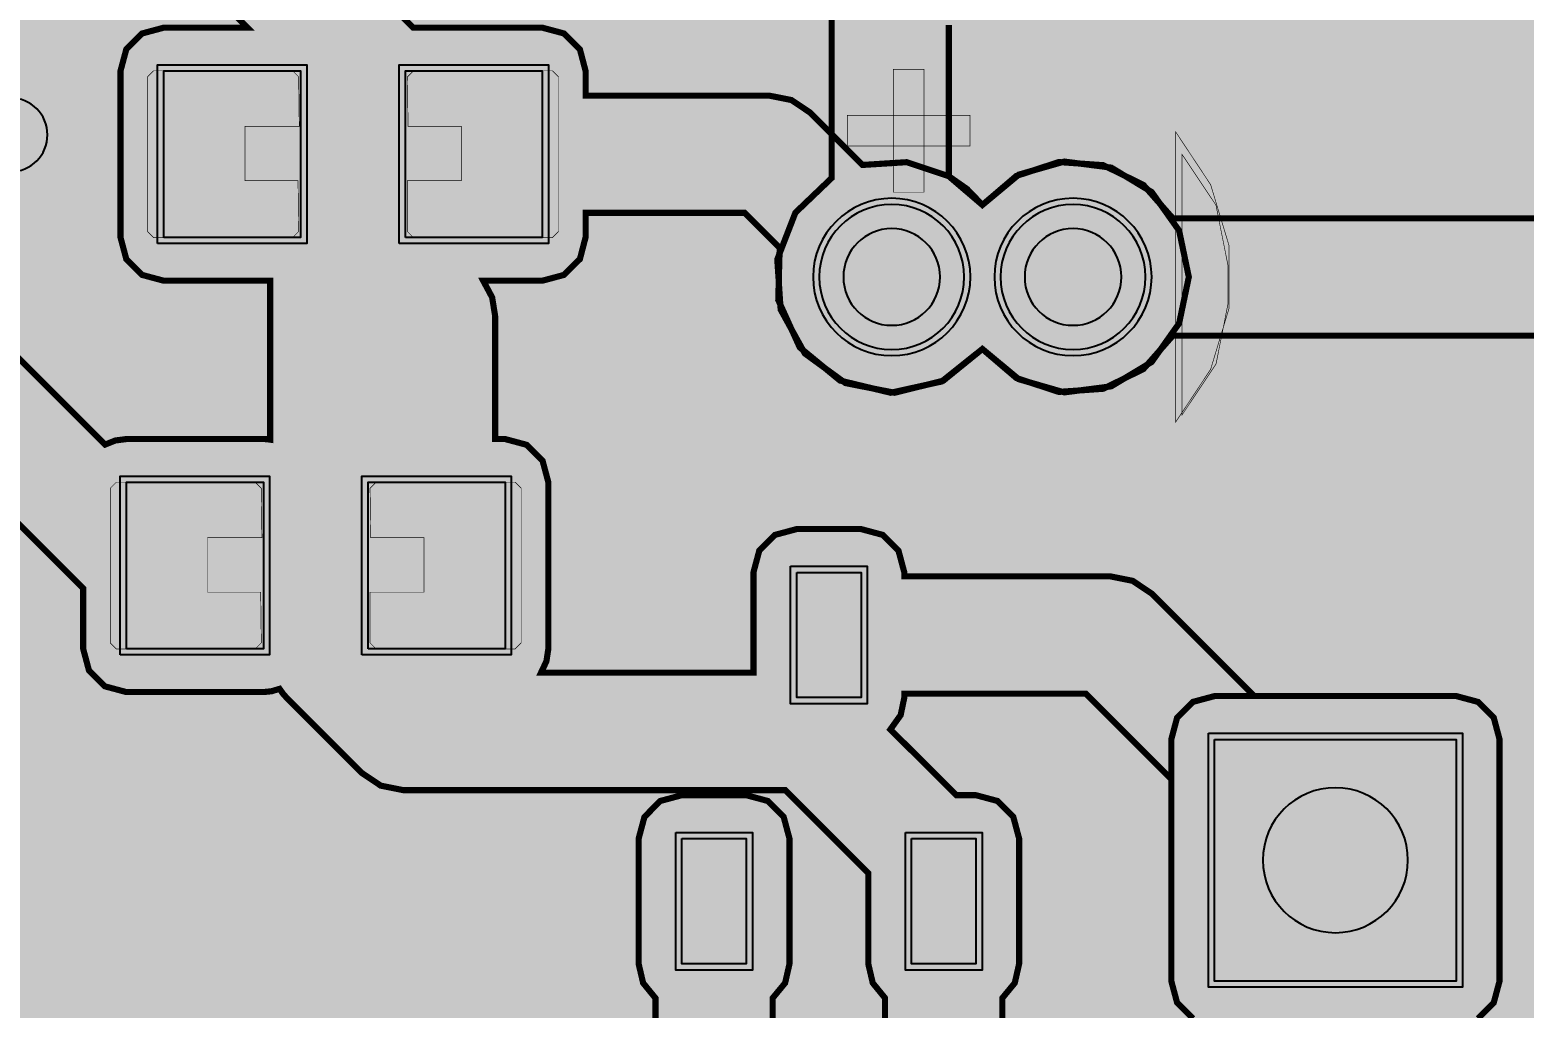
# Model space of a CAD drawing. Header units: millimetres. Extents: x 0 to 55.4, y 1.7 to 35.6.
# Drawn here: x 34.16 to 46.52, y 7.16 to 15.25 of the extents above; entities that cross this region are included whole.
import ezdxf

# ---------------------------------------------------------------- set-up
doc = ezdxf.new("R2010")
doc.units = ezdxf.units.MM
doc.header["$MEASUREMENT"] = 0
for name, color, linetype, true_color in [('Bottom-Layer', 7, 'Continuous', 0x0000ff), ('Bottom-Paste-Mask-Layer', 7, 'Continuous', 0x800000), ('Bottom-Solder-Mask-Layer', 7, 'Continuous', 0xaa00ff), ('Document-Layer', 7, 'Continuous', 0xffffff), ('Hole-Layer', 7, 'Continuous', 0x222222), ('Multi-Layer', 7, 'Continuous', 0xc0c0c0), ('Top-Layer', 7, 'Continuous', 0xff0000), ('Top-Paste-Mask-Layer', 7, 'Continuous', 0x808080), ('Top-Silkscreen-Layer', 7, 'Continuous', 0xffcc00), ('Top-Solder-Mask-Layer', 7, 'Continuous', 0x800080)]:
    doc.layers.add(name, color=color, linetype=linetype, true_color=true_color)

msp = doc.modelspace()

# ---------------------------------------------------------------- hatches: boundary and pattern name
at = {"layer": 'Bottom-Layer'}
for points in [[(54.887, 35.075), (54.887, 2.136), (0.485, 2.136), (0.485, 35.075)], [(40.932, 15.837), (40.827, 15.68), (40.79, 15.494), (40.79, 14.027), (40.49, 13.74), (40.34, 13.353), (40.368, 12.938), (40.568, 12.575), (40.904, 12.33), (41.311, 12.25), (41.714, 12.35), (42.037, 12.612), (42.318, 12.372), (42.669, 12.257), (43.037, 12.283), (43.369, 12.446), (43.613, 12.723), (47.83, 12.723), (49.951, 10.602), (49.857, 10.171), (49.919, 9.733), (50.128, 9.344), (50.458, 9.051), (50.87, 8.891), (51.311, 8.882), (51.729, 9.027), (52.07, 9.306), (52.294, 9.687), (52.373, 10.122), (52.296, 10.557), (52.074, 10.938), (51.734, 11.22), (51.317, 11.366), (52.015, 11.366), (52.194, 11.414), (52.325, 11.545), (52.373, 11.725), (52.373, 13.525), (52.325, 13.704), (52.194, 13.835), (52.015, 13.883), (50.215, 13.883), (50.036, 13.835), (49.904, 13.704), (49.856, 13.525), (49.856, 12.069), (48.374, 13.551), (48.217, 13.656), (48.031, 13.693), (43.613, 13.693), (43.369, 13.97), (43.037, 14.133), (42.669, 14.159), (42.318, 14.044), (42.037, 13.804), (41.91, 13.936), (41.76, 14.041), (41.76, 15.293), (43.6, 17.133), (43.6, 15.637), (43.648, 15.458), (43.779, 15.327), (43.958, 15.279), (45.958, 15.279), (46.137, 15.327), (46.268, 15.458), (46.316, 15.637), (46.316, 17.637), (46.268, 17.816), (46.137, 17.947), (45.958, 17.995), (45.627, 17.995), (45.993, 18.297), (46.232, 18.706), (46.316, 19.173), (46.235, 19.64), (45.998, 20.05), (45.635, 20.354), (45.189, 20.515), (45.189, 24.694), (45.34, 24.959), (45.357, 25.264), (45.235, 25.543), (45.001, 25.739), (44.704, 25.809), (44.407, 25.739), (44.173, 25.543), (44.051, 25.264), (44.068, 24.959), (44.219, 24.694), (44.219, 20.316), (43.87, 19.99), (43.656, 19.562), (43.603, 19.087), (43.718, 18.623)], [(40.687, 13.208, 1), (41.887, 13.208, 1)], [(42.187, 13.208, 1), (43.387, 13.208, 1)], [(45.958, 7.024), (46.137, 7.072), (46.268, 7.203), (46.316, 7.382), (46.316, 9.382), (46.268, 9.561), (46.137, 9.692), (45.958, 9.74), (43.958, 9.74), (43.779, 9.692), (43.648, 9.561), (43.6, 9.382), (43.6, 7.382), (43.648, 7.203), (43.779, 7.072), (43.958, 7.024), (44.289, 7.024), (43.902, 6.696), (43.663, 6.25), (43.603, 5.747), (43.732, 5.257), (44.032, 4.849), (44.46, 4.578), (44.958, 4.484), (45.456, 4.578), (45.884, 4.849), (46.184, 5.257), (46.313, 5.747), (46.253, 6.25), (46.014, 6.696), (45.627, 7.024)], [(43.958, 9.382), (45.958, 9.382), (45.958, 7.382), (43.958, 7.382)]]:
    msp.add_hatch(color=256, dxfattribs=at).paths.add_polyline_path(points)
at = {"layer": 'Bottom-Paste-Mask-Layer'}
for points in [[(40.687, 13.208, 1), (41.887, 13.208, 1)], [(42.187, 13.208, 1), (43.387, 13.208, 1)], [(43.958, 9.382), (45.958, 9.382), (45.958, 7.382), (43.958, 7.382)]]:
    msp.add_hatch(color=256, dxfattribs=at).paths.add_polyline_path(points)
at = {"layer": 'Bottom-Solder-Mask-Layer'}
for points in [[(40.636, 13.208, 1), (41.938, 13.208, 1)], [(42.136, 13.208, 1), (43.438, 13.208, 1)], [(43.907, 9.433), (46.009, 9.433), (46.009, 7.331), (43.907, 7.331)]]:
    msp.add_hatch(color=256, dxfattribs=at).paths.add_polyline_path(points)
at = {"layer": 'Document-Layer'}
for points in [[(41.3, 13.91), (41.3, 14.291), (41.3, 14.926), (41.554, 14.926), (41.554, 13.91)], [(41.3, 13.91), (41.3, 14.291), (41.3, 14.926), (41.554, 14.926), (41.554, 13.91)], [(40.919, 14.545), (41.3, 14.545), (41.935, 14.545), (41.935, 14.291), (40.919, 14.291)], [(40.919, 14.545), (41.3, 14.545), (41.935, 14.545), (41.935, 14.291), (40.919, 14.291)], [(43.688, 14.224), (43.97, 13.802), (44.069, 13.304), (44.069, 13.081), (44.069, 12.985), (43.97, 12.487), (43.688, 12.065)], [(43.688, 14.224), (43.97, 13.802), (44.069, 13.304), (44.069, 13.081), (44.069, 12.985), (43.97, 12.487), (43.688, 12.065)]]:
    msp.add_hatch(color=256, dxfattribs=at).paths.add_polyline_path(points)
at = {"layer": 'Hole-Layer'}
for points in [[(40.887, 13.208, 1), (41.687, 13.208, 1)], [(42.387, 13.208, 1), (43.187, 13.208, 1)], [(44.358, 8.382, 1), (45.558, 8.382, 1)]]:
    msp.add_hatch(color=256, dxfattribs=at).paths.add_polyline_path(points)
at = {"layer": 'Multi-Layer'}
for points in [[(40.687, 13.208, 1), (41.887, 13.208, 1)], [(40.687, 13.208, 1), (41.887, 13.208, 1)], [(40.687, 13.208, 1), (41.887, 13.208, 1)], [(42.187, 13.208, 1), (43.387, 13.208, 1)], [(42.187, 13.208, 1), (43.387, 13.208, 1)], [(42.187, 13.208, 1), (43.387, 13.208, 1)], [(43.958, 9.382), (45.958, 9.382), (45.958, 7.382), (43.958, 7.382)], [(43.958, 9.382), (45.958, 9.382), (45.958, 7.382), (43.958, 7.382)], [(43.958, 9.382), (45.958, 9.382), (45.958, 7.382), (43.958, 7.382)]]:
    msp.add_hatch(color=256, dxfattribs=at).paths.add_polyline_path(points)
at = {"layer": 'Top-Layer'}
for points in [[(54.887, 35.075), (54.887, 2.136), (0.485, 2.136), (0.485, 35.075)], [(17.337, 15.902), (17.337, 14.338), (17.374, 14.152), (17.479, 13.995), (17.642, 13.832), (17.8, 13.726), (17.986, 13.69), (19.549, 13.69), (21.571, 11.668), (21.571, 10.742), (21.619, 10.562), (21.75, 10.431), (21.929, 10.383), (22.01, 10.383), (22.01, 9.555), (21.837, 9.503), (21.711, 9.373), (21.666, 9.198), (21.666, 9.121), (20.526, 9.121), (20.267, 9.48), (19.892, 9.716), (19.456, 9.794), (19.022, 9.702), (18.655, 9.455), (18.408, 9.088), (18.316, 8.654), (18.394, 8.218), (18.63, 7.843), (18.989, 7.584), (18.989, 6.005), (18.63, 5.746), (18.394, 5.371), (18.316, 4.935), (18.408, 4.501), (18.655, 4.134), (19.022, 3.887), (19.456, 3.795), (19.892, 3.873), (20.267, 4.109), (20.526, 4.468), (21.178, 4.468), (21.178, 4.278), (21.226, 4.099), (21.357, 3.968), (21.536, 3.92), (22.946, 3.92), (23.113, 3.961), (23.241, 4.075), (23.369, 3.961), (23.536, 3.92), (24.946, 3.92), (25.125, 3.968), (25.256, 4.099), (25.304, 4.278), (25.304, 5.628), (25.256, 5.807), (25.125, 5.938), (24.946, 5.986), (23.536, 5.986), (23.369, 5.945), (23.241, 5.831), (23.113, 5.945), (22.946, 5.986), (21.536, 5.986), (21.357, 5.938), (21.226, 5.807), (21.178, 5.628), (21.178, 5.438), (20.526, 5.438), (20.293, 5.772), (19.959, 6.005), (19.959, 7.584), (20.293, 7.817), (20.526, 8.151), (21.666, 8.151), (21.666, 7.821), (21.714, 7.641), (21.845, 7.51), (22.024, 7.462), (23.156, 7.462), (23.335, 7.51), (23.466, 7.641), (23.514, 7.821), (23.514, 9.198), (23.466, 9.377), (23.335, 9.508), (23.156, 9.556), (22.98, 9.556), (22.98, 10.383), (23.061, 10.383), (23.24, 10.431), (23.371, 10.562), (23.419, 10.742), (23.419, 12.119), (23.371, 12.298), (23.24, 12.429), (23.061, 12.477), (22.134, 12.477), (20.516, 14.096), (21.234, 14.096), (21.413, 14.143), (21.544, 14.275), (21.592, 14.454), (21.592, 14.657), (22.175, 14.657), (22.175, 14.396), (22.223, 14.217), (22.354, 14.086), (22.533, 14.038), (23.666, 14.038), (23.743, 14.047), (23.817, 14.071), (23.858, 14), (23.911, 13.938), (24.01, 13.839), (24.01, 12.477), (23.929, 12.477), (23.75, 12.429), (23.619, 12.298), (23.571, 12.119), (23.571, 10.742), (23.619, 10.562), (23.75, 10.431), (23.929, 10.383), (25.061, 10.383), (25.24, 10.431), (25.371, 10.562), (25.419, 10.742), (25.419, 12.119), (25.371, 12.298), (25.24, 12.429), (25.061, 12.477), (24.98, 12.477), (24.98, 14.038), (25.666, 14.038), (25.845, 14.086), (25.976, 14.217), (26.024, 14.396), (26.024, 14.6), (26.545, 14.6), (26.545, 14.396), (26.593, 14.217), (26.724, 14.086), (26.903, 14.038), (27.793, 14.038), (27.841, 13.904), (27.925, 13.79), (28.447, 13.268), (28.581, 13.173), (28.739, 13.129), (29.228, 12.64), (29.385, 12.535), (29.571, 12.498), (30.909, 12.498), (30.909, 12.278), (30.956, 12.099), (31.088, 11.968), (31.267, 11.92), (32.617, 11.92), (32.861, 12.016), (32.974, 12.254), (34.597, 10.631), (34.597, 10.132), (34.645, 9.953), (34.776, 9.821), (34.955, 9.773), (36.088, 9.773), (36.156, 9.78), (36.222, 9.8), (36.252, 9.758), (36.286, 9.72), (36.901, 9.105), (37.059, 8.999), (37.244, 8.962), (40.406, 8.962), (41.093, 8.275), (41.093, 7.524), (41.13, 7.366), (41.232, 7.241), (41.232, 6.13), (41.125, 6.003), (41.086, 5.841), (41.086, 4.841), (41.134, 4.662), (41.265, 4.531), (41.444, 4.483), (42.244, 4.483), (42.423, 4.531), (42.554, 4.662), (42.602, 4.841), (42.602, 5.841), (42.554, 6.02), (42.423, 6.151), (42.244, 6.199), (42.202, 6.199), (42.202, 7.241), (42.305, 7.366), (42.341, 7.524), (42.341, 8.561), (42.293, 8.74), (42.162, 8.872), (41.983, 8.92), (41.821, 8.92), (41.276, 9.464), (41.361, 9.583), (41.391, 9.727), (41.391, 9.76), (42.894, 9.76), (43.6, 9.054), (43.6, 7.382), (43.648, 7.203), (43.779, 7.072), (43.958, 7.024), (44.289, 7.024), (43.908, 6.703), (43.668, 6.266), (43.602, 5.773), (43.718, 5.288), (41.956, 3.526), (41.652, 3.526), (41.652, 3.541), (41.604, 3.72), (41.473, 3.851), (41.294, 3.899), (40.494, 3.899), (40.315, 3.851), (40.184, 3.72), (40.136, 3.541), (40.136, 2.541), (40.184, 2.362), (40.315, 2.231), (40.494, 2.183), (41.294, 2.183), (41.473, 2.231), (41.604, 2.362), (41.652, 2.541), (41.652, 2.556), (42.157, 2.556), (42.343, 2.593), (42.5, 2.698), (44.404, 4.602), (44.905, 4.485), (45.413, 4.562), (45.856, 4.823), (46.17, 5.23), (46.311, 5.724), (46.258, 6.236), (46.019, 6.691), (45.627, 7.024), (45.958, 7.024), (46.137, 7.072), (46.268, 7.203), (46.316, 7.382), (46.316, 9.382), (46.268, 9.561), (46.137, 9.692), (45.958, 9.74), (44.286, 9.74), (43.438, 10.588), (43.28, 10.694), (43.095, 10.731), (41.391, 10.731), (41.391, 10.764), (41.343, 10.943), (41.212, 11.074), (41.033, 11.122), (40.501, 11.122), (40.322, 11.074), (40.191, 10.943), (40.143, 10.764), (40.143, 9.933), (38.385, 9.933), (38.43, 10.028), (38.446, 10.132), (38.446, 11.509), (38.398, 11.688), (38.267, 11.819), (38.088, 11.867), (38.006, 11.867), (38.006, 12.883), (37.981, 13.039), (37.907, 13.177), (38.396, 13.177), (38.575, 13.225), (38.707, 13.356), (38.754, 13.536), (38.754, 13.739), (40.07, 13.739), (40.36, 13.449), (40.348, 13.018), (40.526, 12.625), (40.859, 12.351), (41.278, 12.25), (41.7, 12.343), (42.037, 12.612), (42.338, 12.362), (42.715, 12.253), (43.103, 12.303), (43.438, 12.505), (43.665, 12.825), (43.745, 13.208), (43.665, 13.591), (43.438, 13.911), (43.103, 14.113), (42.715, 14.163), (42.338, 14.055), (42.037, 13.804), (41.759, 14.042), (41.411, 14.158), (41.046, 14.135), (40.614, 14.567), (40.457, 14.672), (40.271, 14.709), (38.754, 14.709), (38.754, 14.913), (38.707, 15.092), (38.575, 15.223), (38.396, 15.271), (37.328, 15.271), (34.85, 17.749), (35.981, 17.749), (36.16, 17.797), (36.291, 17.928), (36.339, 18.107), (36.339, 19.517), (36.298, 19.684), (36.184, 19.812), (36.298, 19.94), (36.339, 20.107), (36.339, 21.517), (36.291, 21.696), (36.16, 21.827), (35.981, 21.875), (34.631, 21.875), (34.464, 21.834), (34.336, 21.719), (33.603, 21.719), (33.603, 21.923), (33.555, 22.102), (33.424, 22.233), (33.245, 22.281), (32.318, 22.281), (30.253, 24.346), (30.096, 24.451), (29.91, 24.488), (28.118, 24.488), (27.988, 24.58), (27.84, 24.638), (28.138, 24.807), (28.31, 25.102), (28.31, 25.444), (28.138, 25.739), (27.84, 25.908), (27.988, 25.966), (28.118, 26.058), (30.054, 26.058), (30.079, 25.643), (30.279, 25.277), (30.614, 25.031), (31.023, 24.95), (31.427, 25.05), (31.75, 25.312), (32.031, 25.072), (32.382, 24.957), (32.75, 24.983), (33.082, 25.146), (33.326, 25.423), (34.089, 25.423), (35.598, 23.914), (35.755, 23.809), (35.941, 23.772), (36.213, 23.772), (36.385, 23.595), (36.61, 23.495), (36.331, 23.352), (36.15, 23.096), (36.11, 22.785), (36.22, 22.492), (36.454, 22.283), (36.758, 22.208), (38.215, 22.208), (38.519, 22.283), (38.753, 22.492), (38.863, 22.785), (38.823, 23.096), (38.643, 23.352), (38.364, 23.495), (38.667, 23.66), (38.844, 23.957), (38.844, 24.303), (38.667, 24.6), (38.364, 24.765), (38.486, 24.807), (38.598, 24.872), (40.954, 22.517), (41.111, 22.412), (41.297, 22.375), (41.867, 22.375), (42.07, 22.251), (42.303, 22.208), (43.76, 22.208), (44.064, 22.283), (44.298, 22.492), (44.408, 22.785), (44.368, 23.096), (44.188, 23.352), (43.909, 23.495), (44.062, 23.552), (44.196, 23.645), (45.308, 23.645), (45.308, 23.421), (45.314, 23.358), (45.33, 23.298), (45.045, 23.012), (44.939, 22.855), (44.902, 22.669), (44.902, 21.305), (44.939, 21.12), (45.045, 20.962), (45.678, 20.329), (45.281, 20.496), (44.852, 20.531), (44.433, 20.43), (44.067, 20.202), (43.791, 19.872), (43.632, 19.471), (43.607, 19.041), (43.717, 18.625), (43.953, 18.264), (44.289, 17.995), (43.958, 17.995), (43.779, 17.947), (43.648, 17.816), (43.6, 17.637), (43.6, 15.637), (43.648, 15.458), (43.779, 15.327), (43.958, 15.279), (45.958, 15.279), (46.137, 15.327), (46.268, 15.458), (46.316, 15.637), (46.316, 16.278), (46.325, 16.286), (46.333, 16.294), (46.698, 16.659), (46.803, 16.816), (46.84, 17.002), (46.84, 20.338), (46.803, 20.523), (46.698, 20.681), (46.316, 21.063), (47.044, 21.063), (47.223, 21.111), (47.354, 21.242), (47.402, 21.421), (47.402, 21.502), (48.715, 21.502), (48.823, 21.14), (49.062, 20.849), (49.395, 20.672), (49.771, 20.637), (50.131, 20.751), (50.419, 20.994), (50.72, 20.744), (51.097, 20.635), (51.485, 20.685), (51.82, 20.887), (52.047, 21.207), (52.127, 21.59), (52.047, 21.973), (51.82, 22.293), (51.485, 22.495), (51.097, 22.545), (50.72, 22.437), (50.419, 22.186), (50.099, 22.446), (49.699, 22.548), (49.294, 22.472), (49.283, 22.472), (49.272, 22.472), (47.402, 22.472), (47.402, 22.553), (47.354, 22.732), (47.223, 22.863), (47.044, 22.911), (46.316, 22.911), (46.467, 23.063), (47.044, 23.063), (47.223, 23.111), (47.354, 23.242), (47.402, 23.421), (47.402, 24.553), (47.354, 24.732), (47.223, 24.863), (47.044, 24.911), (45.667, 24.911), (45.436, 24.828), (45.314, 24.615), (45.102, 24.615), (45.282, 24.82), (45.364, 25.081), (45.334, 25.352), (45.198, 25.589), (44.978, 25.75), (44.711, 25.809), (44.586, 25.866), (44.45, 25.885), (44.196, 25.885), (44.062, 25.978), (43.909, 26.035), (44.188, 26.178), (44.368, 26.434), (44.408, 26.745), (44.298, 27.038), (44.064, 27.247), (43.76, 27.322), (42.303, 27.322), (42.07, 27.279), (41.867, 27.155), (41.135, 27.155), (40.998, 27.377), (40.786, 27.528), (41.571, 27.528), (41.75, 27.576), (41.882, 27.707), (41.929, 27.887), (41.929, 29.264), (41.882, 29.443), (41.75, 29.574), (41.571, 29.622), (41.379, 29.622), (41.379, 31.502), (41.72, 31.756), (41.943, 32.118), (42.014, 32.537), (41.924, 32.952), (41.686, 33.304), (41.334, 33.542), (40.919, 33.632), (40.5, 33.561), (40.138, 33.338), (39.884, 32.997), (39.364, 32.997), (39.113, 33.336), (38.754, 33.558), (38.339, 33.632), (37.925, 33.547), (37.573, 33.315), (37.331, 32.969), (37.235, 32.558), (37.297, 32.141), (37.144, 31.988), (37.038, 31.83), (37.002, 31.645), (37.002, 28.41), (35.842, 27.25), (35.737, 27.093), (35.7, 26.907), (35.7, 26.433), (35.737, 26.247), (35.842, 26.09), (36.178, 25.754), (36.188, 25.744), (36.198, 25.735), (36.108, 25.445), (36.158, 25.145), (36.338, 24.901), (36.61, 24.765), (36.571, 24.755), (36.533, 24.742), (36.142, 24.742), (34.633, 26.251), (34.476, 26.356), (34.29, 26.393), (33.326, 26.393), (33.082, 26.67), (32.75, 26.833), (32.382, 26.859), (32.031, 26.744), (31.75, 26.504), (31.628, 26.631), (31.485, 26.734), (31.485, 29.485), (31.448, 29.671), (31.343, 29.828), (31.146, 30.025), (31.146, 30.647), (31.098, 30.826), (30.967, 30.957), (30.788, 31.005), (29.378, 31.005), (29.211, 30.964), (29.083, 30.85), (28.955, 30.964), (28.788, 31.005), (27.378, 31.005), (27.199, 30.957), (27.068, 30.826), (27.02, 30.647), (27.02, 29.297), (27.077, 29.103), (27.231, 28.971), (25.385, 27.125), (25.28, 26.968), (25.243, 26.782), (25.243, 23.764), (25.28, 23.579), (25.385, 23.421), (25.723, 23.084), (25.731, 23.075), (25.74, 23.067), (25.651, 22.779), (25.699, 22.482), (25.875, 22.238), (26.141, 22.098), (25.844, 21.929), (25.672, 21.634), (25.672, 21.292), (25.844, 20.997), (26.141, 20.828), (25.844, 20.659), (25.672, 20.364), (25.672, 20.022), (25.844, 19.727), (26.141, 19.558), (25.866, 19.41), (25.69, 19.151), (25.654, 18.841), (25.766, 18.549), (26.001, 18.342), (26.305, 18.267), (26.96, 18.267), (28.139, 17.089), (28.139, 16.116), (28.088, 16.128), (28.036, 16.131), (26.903, 16.131), (26.724, 16.083), (26.593, 15.952), (26.545, 15.773), (26.545, 15.57), (26.024, 15.57), (26.024, 15.773), (25.976, 15.952), (25.845, 16.083), (25.666, 16.131), (24.74, 16.131), (24.74, 18.963), (24.703, 19.149), (24.597, 19.307), (22.791, 21.113), (22.783, 21.121), (22.774, 21.129), (22.863, 21.417), (22.815, 21.714), (22.639, 21.958), (22.373, 22.098), (22.639, 22.238), (22.815, 22.482), (22.863, 22.779), (22.774, 23.067), (22.783, 23.075), (22.791, 23.084), (23.129, 23.421), (23.234, 23.579), (23.271, 23.764), (23.271, 24.242), (23.234, 24.427), (23.129, 24.585), (22.791, 24.923), (22.783, 24.931), (22.774, 24.939), (22.863, 25.227), (22.815, 25.524), (22.639, 25.768), (22.373, 25.908), (22.648, 26.056), (22.824, 26.315), (22.86, 26.625), (22.748, 26.917), (22.513, 27.124), (22.209, 27.199), (22.008, 27.199), (22.008, 27.926), (22.778, 28.696), (22.869, 28.822), (22.915, 28.971), (23.14, 28.971), (23.306, 29.012), (23.435, 29.126), (23.563, 29.012), (23.73, 28.971), (25.14, 28.971), (25.319, 29.019), (25.45, 29.15), (25.498, 29.329), (25.498, 29.408), (25.823, 29.342), (26.14, 29.441), (26.369, 29.682), (26.452, 30.004), (26.369, 30.325), (26.14, 30.566), (25.823, 30.666), (25.498, 30.6), (25.498, 30.679), (25.45, 30.858), (25.319, 30.989), (25.14, 31.037), (23.73, 31.037), (23.563, 30.996), (23.435, 30.882), (23.306, 30.996), (23.14, 31.037), (21.73, 31.037), (21.55, 30.989), (21.419, 30.858), (21.371, 30.679), (21.371, 29.329), (21.461, 29.092), (21.684, 28.974), (21.18, 28.47), (21.075, 28.313), (21.038, 28.127), (21.038, 27.199), (20.837, 27.199), (20.533, 27.124), (20.299, 26.917), (20.187, 26.625), (20.222, 26.315), (20.398, 26.056), (20.674, 25.908), (20.376, 25.739), (20.204, 25.444), (20.204, 25.102), (20.376, 24.807), (20.674, 24.638), (20.526, 24.58), (20.396, 24.488), (20.14, 24.488), (19.717, 24.911), (19.56, 25.016), (19.374, 25.053), (19.244, 25.053), (19.244, 25.134), (19.196, 25.314), (19.065, 25.445), (18.886, 25.493), (17.509, 25.493), (17.33, 25.445), (17.199, 25.314), (17.151, 25.134), (17.151, 24.567), (16.681, 24.567), (16.681, 24.756), (16.633, 24.936), (16.502, 25.067), (16.323, 25.115), (14.913, 25.115), (14.746, 25.073), (14.618, 24.96), (14.489, 25.073), (14.323, 25.115), (12.913, 25.115), (12.683, 25.031), (12.56, 24.821), (11.669, 24.821), (11.669, 25.01), (11.621, 25.19), (11.49, 25.321), (11.311, 25.369), (9.901, 25.369), (9.734, 25.327), (9.606, 25.214), (9.477, 25.327), (9.311, 25.369), (7.901, 25.369), (7.722, 25.321), (7.591, 25.19), (7.543, 25.01), (7.543, 24.809), (4.082, 24.809), (3.848, 25.174), (3.505, 25.438), (3.092, 25.57), (2.659, 25.554), (2.257, 25.392), (1.934, 25.103), (1.728, 24.722), (1.663, 24.293), (1.748, 23.868), (1.972, 23.497), (2.309, 23.225), (2.718, 23.082), (2.021, 23.082), (1.842, 23.034), (1.711, 22.903), (1.663, 22.724), (1.663, 20.924), (1.711, 20.745), (1.842, 20.614), (2.021, 20.566), (3.821, 20.566), (4, 20.614), (4.131, 20.745), (4.179, 20.924), (4.179, 22.724), (4.131, 22.903), (4, 23.034), (3.821, 23.082), (3.124, 23.082), (3.524, 23.219), (3.856, 23.481), (4.082, 23.839), (7.543, 23.839), (7.543, 23.66), (7.591, 23.481), (7.722, 23.35), (7.901, 23.302), (9.311, 23.302), (9.477, 23.343), (9.606, 23.457), (9.734, 23.343), (9.901, 23.302), (11.311, 23.302), (11.49, 23.35), (11.621, 23.481), (11.669, 23.66), (11.669, 23.85), (12.555, 23.85), (12.555, 23.406), (12.603, 23.227), (12.734, 23.096), (12.913, 23.048), (13.133, 23.048), (13.133, 22.254), (12.901, 22.139), (12.808, 21.898), (12.808, 20.521), (12.856, 20.341), (12.987, 20.21), (13.166, 20.162), (14.298, 20.162), (14.477, 20.21), (14.608, 20.341), (14.656, 20.521), (14.656, 21.898), (14.608, 22.077), (14.477, 22.208), (14.298, 22.256), (14.103, 22.256), (14.103, 23.048), (14.323, 23.048), (14.489, 23.089), (14.618, 23.203), (14.746, 23.089), (14.913, 23.048), (16.323, 23.048), (16.502, 23.096), (16.633, 23.227), (16.681, 23.406), (16.681, 23.596), (17.711, 23.596), (17.818, 23.608), (17.92, 23.644), (18.886, 23.644), (19.065, 23.692), (19.196, 23.823), (19.244, 24.002), (19.244, 24.012), (19.596, 23.66), (19.753, 23.555), (19.939, 23.518), (20.003, 23.518), (18.434, 21.948), (17.48, 21.948), (17.294, 21.911), (17.137, 21.806), (17.025, 21.694), (16.656, 21.694), (16.656, 21.898), (16.608, 22.077), (16.477, 22.208), (16.298, 22.256), (15.166, 22.256), (14.987, 22.208), (14.856, 22.077), (14.808, 21.898), (14.808, 20.521), (14.856, 20.341), (14.987, 20.21), (15.166, 20.162), (16.298, 20.162), (16.477, 20.21), (16.608, 20.341), (16.656, 20.521), (16.656, 20.724), (17.226, 20.724), (17.232, 20.724), (17.238, 20.724), (17.238, 19.774), (17.279, 19.607), (17.393, 19.479), (17.279, 19.35), (17.238, 19.184), (17.238, 17.774), (17.286, 17.595), (17.417, 17.464), (17.596, 17.416), (18.182, 17.416), (18.182, 16.428), (18.174, 16.437), (18.165, 16.446), (16.63, 17.981), (16.771, 18.249), (16.778, 18.552), (16.65, 18.826), (16.413, 19.014), (16.117, 19.078), (15.824, 19.004), (15.594, 18.807), (15.476, 18.528), (15.494, 18.226), (15.644, 17.963), (15.644, 17.796), (15.681, 17.61), (15.786, 17.453)], [(35.956, 15.271), (35.264, 15.271), (35.085, 15.223), (34.954, 15.092), (34.906, 14.913), (34.906, 13.536), (34.954, 13.356), (35.085, 13.225), (35.264, 13.177), (36.144, 13.177), (36.144, 11.862), (36.116, 11.866), (36.088, 11.867), (34.955, 11.867), (34.864, 11.855), (34.779, 11.821), (33.381, 13.219), (33.381, 13.804), (33.344, 13.989), (33.239, 14.147), (33.075, 14.31), (33.028, 14.352), (32.975, 14.387), (32.975, 15.688), (32.927, 15.867), (32.796, 15.998), (32.617, 16.046), (31.267, 16.046), (31.088, 15.998), (30.956, 15.867), (30.909, 15.688), (30.909, 14.452), (30.394, 14.452), (30.394, 15.773), (30.334, 15.972), (30.173, 16.104), (30.173, 16.712), (30.393, 16.712), (30.559, 16.753), (30.688, 16.867), (30.816, 16.753), (30.983, 16.712), (32.393, 16.712), (32.572, 16.76), (32.703, 16.891), (32.751, 17.07), (32.751, 18.42), (32.749, 18.451), (32.745, 18.482)], [(35.264, 13.536), (35.264, 14.913), (36.396, 14.913), (36.396, 13.536)], [(37.264, 13.536), (37.264, 14.913), (38.396, 14.913), (38.396, 13.536)], [(40.687, 13.208, 1), (41.887, 13.208, 1)], [(42.187, 13.208, 1), (43.387, 13.208, 1)], [(34.955, 10.132), (34.955, 11.509), (36.088, 11.509), (36.088, 10.132)], [(36.955, 10.132), (36.955, 11.509), (38.088, 11.509), (38.088, 10.132)], [(40.501, 10.764), (41.033, 10.764), (41.033, 9.727), (40.501, 9.727)], [(43.958, 9.382), (45.958, 9.382), (45.958, 7.382), (43.958, 7.382)], [(38.09, 6.327), (37.818, 6.603), (37.456, 6.74), (37.07, 6.714), (36.729, 6.53), (36.496, 6.22), (36.414, 5.842), (36.496, 5.464), (36.729, 5.154), (37.07, 4.97), (37.456, 4.944), (37.818, 5.081), (38.09, 5.357), (39.186, 5.357), (39.186, 4.841), (39.234, 4.662), (39.365, 4.531), (39.544, 4.483), (40.344, 4.483), (40.523, 4.531), (40.654, 4.662), (40.702, 4.841), (40.702, 5.841), (40.654, 6.02), (40.523, 6.151), (40.344, 6.199), (40.302, 6.199), (40.302, 7.241), (40.405, 7.366), (40.441, 7.524), (40.441, 8.561), (40.393, 8.74), (40.262, 8.872), (40.083, 8.92), (39.551, 8.92), (39.372, 8.872), (39.241, 8.74), (39.193, 8.561), (39.193, 7.524), (39.23, 7.366), (39.332, 7.241), (39.332, 6.327)], [(39.551, 8.561), (40.083, 8.561), (40.083, 7.524), (39.551, 7.524)], [(41.451, 8.561), (41.983, 8.561), (41.983, 7.524), (41.451, 7.524)]]:
    msp.add_hatch(color=256, dxfattribs=at).paths.add_polyline_path(points)
at = {"layer": 'Top-Paste-Mask-Layer'}
for points in [[(35.13, 13.584), (35.13, 14.864), (35.18, 14.914), (36.33, 14.914), (36.38, 14.864), (36.385, 14.454), (35.935, 14.454), (35.935, 14.004), (36.375, 14.004), (36.38, 13.584), (36.33, 13.534), (35.18, 13.534)], [(35.13, 13.584), (35.13, 14.864), (35.18, 14.914), (36.33, 14.914), (36.38, 14.864), (36.385, 14.454), (35.935, 14.454), (35.935, 14.004), (36.375, 14.004), (36.38, 13.584), (36.33, 13.534), (35.18, 13.534)], [(37.28, 13.584), (37.28, 14.004), (37.725, 14.004), (37.725, 14.454), (37.285, 14.454), (37.28, 14.864), (37.33, 14.914), (38.48, 14.914), (38.53, 14.864), (38.53, 13.584), (38.48, 13.534), (37.33, 13.534)], [(37.28, 13.584), (37.28, 14.004), (37.725, 14.004), (37.725, 14.454), (37.285, 14.454), (37.28, 14.864), (37.33, 14.914), (38.48, 14.914), (38.53, 14.864), (38.53, 13.584), (38.48, 13.534), (37.33, 13.534)], [(40.687, 13.208, 1), (41.887, 13.208, 1)], [(42.187, 13.208, 1), (43.387, 13.208, 1)], [(34.821, 10.18), (34.821, 11.46), (34.871, 11.51), (36.021, 11.51), (36.071, 11.46), (36.076, 11.05), (35.626, 11.05), (35.626, 10.6), (36.066, 10.6), (36.071, 10.18), (36.021, 10.13), (34.871, 10.13)], [(34.821, 10.18), (34.821, 11.46), (34.871, 11.51), (36.021, 11.51), (36.071, 11.46), (36.076, 11.05), (35.626, 11.05), (35.626, 10.6), (36.066, 10.6), (36.071, 10.18), (36.021, 10.13), (34.871, 10.13)], [(36.971, 10.18), (36.971, 10.6), (37.416, 10.6), (37.416, 11.05), (36.976, 11.05), (36.971, 11.46), (37.021, 11.51), (38.171, 11.51), (38.221, 11.46), (38.221, 10.18), (38.171, 10.13), (37.021, 10.13)], [(36.971, 10.18), (36.971, 10.6), (37.416, 10.6), (37.416, 11.05), (36.976, 11.05), (36.971, 11.46), (37.021, 11.51), (38.171, 11.51), (38.221, 11.46), (38.221, 10.18), (38.171, 10.13), (37.021, 10.13)], [(40.501, 10.764), (41.033, 10.764), (41.033, 9.727), (40.501, 9.727)], [(43.958, 9.382), (45.958, 9.382), (45.958, 7.382), (43.958, 7.382)], [(39.551, 8.561), (40.083, 8.561), (40.083, 7.524), (39.551, 7.524)], [(41.451, 8.561), (41.983, 8.561), (41.983, 7.524), (41.451, 7.524)]]:
    msp.add_hatch(color=256, dxfattribs=at).paths.add_polyline_path(points)
at = {"layer": 'Top-Silkscreen-Layer'}
msp.add_hatch(color=256, dxfattribs=at).paths.add_polyline_path([(43.637, 12.008), (43.926, 12.445), (44.077, 12.946), (44.077, 13.47), (43.926, 13.971), (43.637, 14.408)])
msp.add_hatch(color=256, dxfattribs=at).paths.add_polyline_path([(43.637, 12.008), (43.926, 12.445), (44.077, 12.946), (44.077, 13.47), (43.926, 13.971), (43.637, 14.408)])
at = {"layer": 'Top-Solder-Mask-Layer'}
for points in [[(35.213, 13.485), (35.213, 14.963), (36.447, 14.963), (36.447, 13.485)], [(37.213, 13.485), (37.213, 14.963), (38.447, 14.963), (38.447, 13.485)], [(40.636, 13.208, 1), (41.938, 13.208, 1)], [(42.136, 13.208, 1), (43.438, 13.208, 1)], [(34.904, 10.081), (34.904, 11.559), (36.138, 11.559), (36.138, 10.081)], [(36.904, 10.081), (36.904, 11.559), (38.138, 11.559), (38.138, 10.081)], [(40.45, 10.815), (41.084, 10.815), (41.084, 9.676), (40.45, 9.676)], [(43.907, 9.433), (46.009, 9.433), (46.009, 7.331), (43.907, 7.331)], [(39.5, 8.612), (40.134, 8.612), (40.134, 7.473), (39.5, 7.473)], [(41.4, 8.612), (42.034, 8.612), (42.034, 7.473), (41.4, 7.473)]]:
    msp.add_hatch(color=256, dxfattribs=at).paths.add_polyline_path(points)

# ---------------------------------------------------------------- linework, layer by layer
at = {"layer": 'Bottom-Layer'}
for points, const_width in [([(41.275, 15.494), (41.275, 13.323)], 0.254), ([(40.79, 15.494), (40.79, 14.027), (40.49, 13.74), (40.34, 13.353), (40.368, 12.938), (40.568, 12.575), (40.904, 12.33), (41.311, 12.25), (41.714, 12.35), (42.037, 12.612), (42.318, 12.372), (42.669, 12.257), (43.037, 12.283), (43.369, 12.446), (43.613, 12.723), (47.83, 12.723)], 0.0508), ([(48.031, 13.693), (43.613, 13.693), (43.369, 13.97), (43.037, 14.133), (42.669, 14.159), (42.318, 14.044), (42.037, 13.804), (41.91, 13.936), (41.76, 14.041), (41.76, 15.293)], 0.0508), ([(41.275, 13.323), (41.16, 13.208)], 0.254), ([(42.787, 13.208), (48.031, 13.208)], 0.254), ([(46.137, 7.072), (46.268, 7.203), (46.316, 7.382), (46.316, 9.382), (46.268, 9.561), (46.137, 9.692), (45.958, 9.74), (43.958, 9.74), (43.779, 9.692), (43.648, 9.561), (43.6, 9.382), (43.6, 7.382), (43.648, 7.203), (43.779, 7.072)], 0.0508)]:
    msp.add_lwpolyline(points, dxfattribs=dict(at, const_width=const_width))
for points in [[(40.687, 13.208, 1), (41.887, 13.208, 1)], [(42.187, 13.208, 1), (43.387, 13.208, 1)]]:
    msp.add_lwpolyline(points, format="xyb", close=True, dxfattribs=at)
msp.add_lwpolyline([(43.958, 9.382), (45.958, 9.382), (45.958, 7.382), (43.958, 7.382)], close=True, dxfattribs=at)
at = {"layer": 'Bottom-Paste-Mask-Layer'}
for points in [[(40.687, 13.208, 1), (41.887, 13.208, 1)], [(42.187, 13.208, 1), (43.387, 13.208, 1)]]:
    msp.add_lwpolyline(points, format="xyb", close=True, dxfattribs=at)
msp.add_lwpolyline([(43.958, 9.382), (45.958, 9.382), (45.958, 7.382), (43.958, 7.382)], close=True, dxfattribs=at)
at = {"layer": 'Bottom-Solder-Mask-Layer'}
for points in [[(40.636, 13.208, 1), (41.938, 13.208), (41.938, 13.208, 1), (40.636, 13.208)], [(42.136, 13.208, 1), (43.438, 13.208), (43.438, 13.208, 1), (42.136, 13.208)]]:
    msp.add_lwpolyline(points, format="xyb", dxfattribs=at)
msp.add_lwpolyline([(43.907, 9.433), (46.009, 9.433), (46.009, 7.331), (43.907, 7.331)], close=True, dxfattribs=at)
at = {"layer": 'Document-Layer', "const_width": 0.00508}
for points in [[(41.3, 13.91), (41.3, 14.291), (41.3, 14.926), (41.554, 14.926), (41.554, 13.91)], [(41.3, 13.91), (41.3, 14.291), (41.3, 14.926), (41.554, 14.926), (41.554, 13.91)], [(40.919, 14.545), (41.3, 14.545), (41.935, 14.545), (41.935, 14.291), (40.919, 14.291)], [(40.919, 14.545), (41.3, 14.545), (41.935, 14.545), (41.935, 14.291), (40.919, 14.291)], [(43.688, 14.224), (43.97, 13.802), (44.069, 13.304), (44.069, 13.081), (44.069, 12.985), (43.97, 12.487), (43.688, 12.065)], [(43.688, 14.224), (43.97, 13.802), (44.069, 13.304), (44.069, 13.081), (44.069, 12.985), (43.97, 12.487), (43.688, 12.065)]]:
    msp.add_lwpolyline(points, close=True, dxfattribs=at)
at = {"layer": 'Document-Layer', "const_width": 0.2}
msp.add_lwpolyline([(39.717, 7.494, 1), (39.917, 7.494, 1)], format="xyb", close=True, dxfattribs=at)
msp.add_lwpolyline([(39.717, 7.494, 1), (39.917, 7.494, 1)], format="xyb", close=True, dxfattribs=at)
at = {"layer": 'Hole-Layer'}
for points in [[(40.887, 13.208, 1), (41.687, 13.208, 1)], [(42.387, 13.208, 1), (43.187, 13.208, 1)], [(44.358, 8.382, 1), (45.558, 8.382, 1)]]:
    msp.add_lwpolyline(points, format="xyb", close=True, dxfattribs=at)
at = {"layer": 'Multi-Layer'}
for points in [[(33.692, 14.384, 1), (34.302, 14.384, 1)], [(40.687, 13.208, 1), (41.887, 13.208, 1)], [(40.687, 13.208, 1), (41.887, 13.208, 1)], [(40.687, 13.208, 1), (41.887, 13.208, 1)], [(42.187, 13.208, 1), (43.387, 13.208, 1)], [(42.187, 13.208, 1), (43.387, 13.208, 1)], [(42.187, 13.208, 1), (43.387, 13.208, 1)]]:
    msp.add_lwpolyline(points, format="xyb", close=True, dxfattribs=at)
msp.add_lwpolyline([(43.958, 9.382), (45.958, 9.382), (45.958, 7.382), (43.958, 7.382)], close=True, dxfattribs=at)
msp.add_lwpolyline([(43.958, 9.382), (45.958, 9.382), (45.958, 7.382), (43.958, 7.382)], close=True, dxfattribs=at)
msp.add_lwpolyline([(43.958, 9.382), (45.958, 9.382), (45.958, 7.382), (43.958, 7.382)], close=True, dxfattribs=at)
at = {"layer": 'Top-Layer'}
for points, const_width in [([(30.679, 21.234), (36.985, 14.928)], 0.254), ([(32.745, 18.482), (35.956, 15.271), (35.264, 15.271), (35.085, 15.223), (34.954, 15.092), (34.906, 14.913), (34.906, 13.536), (34.954, 13.356), (35.085, 13.225), (35.264, 13.177), (36.144, 13.177), (36.144, 11.862), (36.116, 11.866), (36.088, 11.867), (34.955, 11.867), (34.864, 11.855), (34.779, 11.821), (33.381, 13.219)], 0.0508), ([(46.137, 7.072), (46.268, 7.203), (46.316, 7.382), (46.316, 9.382), (46.268, 9.561), (46.137, 9.692), (45.958, 9.74), (44.286, 9.74), (43.438, 10.588), (43.28, 10.694), (43.095, 10.731), (41.391, 10.731), (41.391, 10.764), (41.343, 10.943), (41.212, 11.074), (41.033, 11.122), (40.501, 11.122), (40.322, 11.074), (40.191, 10.943), (40.143, 10.764), (40.143, 9.933), (38.385, 9.933), (38.43, 10.028), (38.446, 10.132), (38.446, 11.509), (38.398, 11.688), (38.267, 11.819), (38.088, 11.867), (38.006, 11.867), (38.006, 12.883), (37.981, 13.039), (37.907, 13.177), (38.396, 13.177), (38.575, 13.225), (38.707, 13.356), (38.754, 13.536), (38.754, 13.739), (40.07, 13.739), (40.36, 13.449), (40.348, 13.018), (40.526, 12.625), (40.859, 12.351), (41.278, 12.25), (41.7, 12.343), (42.037, 12.612), (42.338, 12.362), (42.715, 12.253), (43.103, 12.303), (43.438, 12.505), (43.665, 12.825), (43.745, 13.208), (43.665, 13.591), (43.438, 13.911), (43.103, 14.113), (42.715, 14.163), (42.338, 14.055), (42.037, 13.804), (41.759, 14.042), (41.411, 14.158), (41.046, 14.135), (40.614, 14.567), (40.457, 14.672), (40.271, 14.709), (38.754, 14.709), (38.754, 14.913), (38.707, 15.092), (38.575, 15.223), (38.396, 15.271), (37.328, 15.271), (34.85, 17.749)], 0.0508), ([(36.985, 14.928), (36.985, 13.42)], 0.254), ([(35.83, 14.224), (36.629, 13.425)], 0.254), ([(37.83, 14.224), (40.271, 14.224)], 0.254), ([(40.271, 14.224), (41.287, 13.208)], 0.254), ([(36.629, 13.425), (36.629, 10.063)], 0.254), ([(36.985, 13.42), (37.521, 12.883)], 0.254), ([(32.896, 13.018), (35.094, 10.82)], 0.254), ([(37.521, 12.883), (37.521, 10.82)], 0.254), ([(32.974, 12.254), (34.597, 10.631), (34.597, 10.132), (34.645, 9.953), (34.776, 9.821), (34.955, 9.773), (36.088, 9.773), (36.156, 9.78), (36.222, 9.8), (36.252, 9.758), (36.286, 9.72), (36.901, 9.105), (37.059, 8.999), (37.244, 8.962), (40.406, 8.962), (41.093, 8.275), (41.093, 7.524), (41.13, 7.366), (41.232, 7.241), (41.232, 6.13)], 0.0508), ([(35.094, 10.82), (35.521, 10.82)], 0.254), ([(40.767, 10.245), (43.095, 10.245)], 0.254), ([(43.095, 10.245), (44.958, 8.382)], 0.254), ([(36.629, 10.063), (37.244, 9.448)], 0.254), ([(42.202, 6.199), (42.202, 7.241), (42.305, 7.366), (42.341, 7.524), (42.341, 8.561), (42.293, 8.74), (42.162, 8.872), (41.983, 8.92), (41.821, 8.92), (41.276, 9.464), (41.361, 9.583), (41.391, 9.727), (41.391, 9.76), (42.894, 9.76), (43.6, 9.054), (43.6, 7.382), (43.648, 7.203), (43.779, 7.072)], 0.0508), ([(37.244, 9.448), (40.606, 9.448)], 0.254), ([(40.606, 9.448), (41.717, 8.337)], 0.254), ([(40.302, 6.199), (40.302, 7.241), (40.405, 7.366), (40.441, 7.524), (40.441, 8.561), (40.393, 8.74), (40.262, 8.872), (40.083, 8.92), (39.551, 8.92), (39.372, 8.872), (39.241, 8.74), (39.193, 8.561), (39.193, 7.524), (39.23, 7.366), (39.332, 7.241), (39.332, 6.327)], 0.0508), ([(41.717, 8.337), (41.717, 8.043)], 0.254), ([(39.817, 8.043), (39.817, 5.468)], 0.254), ([(41.717, 8.043), (41.717, 5.468)], 0.254)]:
    msp.add_lwpolyline(points, dxfattribs=dict(at, const_width=const_width))
for points in [[(35.264, 13.536), (35.264, 14.913), (36.396, 14.913), (36.396, 13.536)], [(37.264, 13.536), (37.264, 14.913), (38.396, 14.913), (38.396, 13.536)], [(34.955, 10.132), (34.955, 11.509), (36.088, 11.509), (36.088, 10.132)], [(36.955, 10.132), (36.955, 11.509), (38.088, 11.509), (38.088, 10.132)], [(40.501, 10.764), (41.033, 10.764), (41.033, 9.727), (40.501, 9.727)], [(43.958, 9.382), (45.958, 9.382), (45.958, 7.382), (43.958, 7.382)], [(39.551, 8.561), (40.083, 8.561), (40.083, 7.524), (39.551, 7.524)], [(41.451, 8.561), (41.983, 8.561), (41.983, 7.524), (41.451, 7.524)]]:
    msp.add_lwpolyline(points, close=True, dxfattribs=at)
for points in [[(40.687, 13.208, 1), (41.887, 13.208, 1)], [(42.187, 13.208, 1), (43.387, 13.208, 1)]]:
    msp.add_lwpolyline(points, format="xyb", close=True, dxfattribs=at)
at = {"layer": 'Top-Paste-Mask-Layer', "const_width": 0.00508}
for points in [[(35.13, 13.584), (35.13, 14.864), (35.18, 14.914), (36.33, 14.914), (36.38, 14.864), (36.385, 14.454), (35.935, 14.454), (35.935, 14.004), (36.375, 14.004), (36.38, 13.584), (36.33, 13.534), (35.18, 13.534)], [(35.13, 13.584), (35.13, 14.864), (35.18, 14.914), (36.33, 14.914), (36.38, 14.864), (36.385, 14.454), (35.935, 14.454), (35.935, 14.004), (36.375, 14.004), (36.38, 13.584), (36.33, 13.534), (35.18, 13.534)], [(37.28, 13.584), (37.28, 14.004), (37.725, 14.004), (37.725, 14.454), (37.285, 14.454), (37.28, 14.864), (37.33, 14.914), (38.48, 14.914), (38.53, 14.864), (38.53, 13.584), (38.48, 13.534), (37.33, 13.534)], [(37.28, 13.584), (37.28, 14.004), (37.725, 14.004), (37.725, 14.454), (37.285, 14.454), (37.28, 14.864), (37.33, 14.914), (38.48, 14.914), (38.53, 14.864), (38.53, 13.584), (38.48, 13.534), (37.33, 13.534)], [(34.821, 10.18), (34.821, 11.46), (34.871, 11.51), (36.021, 11.51), (36.071, 11.46), (36.076, 11.05), (35.626, 11.05), (35.626, 10.6), (36.066, 10.6), (36.071, 10.18), (36.021, 10.13), (34.871, 10.13)], [(34.821, 10.18), (34.821, 11.46), (34.871, 11.51), (36.021, 11.51), (36.071, 11.46), (36.076, 11.05), (35.626, 11.05), (35.626, 10.6), (36.066, 10.6), (36.071, 10.18), (36.021, 10.13), (34.871, 10.13)], [(36.971, 10.18), (36.971, 10.6), (37.416, 10.6), (37.416, 11.05), (36.976, 11.05), (36.971, 11.46), (37.021, 11.51), (38.171, 11.51), (38.221, 11.46), (38.221, 10.18), (38.171, 10.13), (37.021, 10.13)], [(36.971, 10.18), (36.971, 10.6), (37.416, 10.6), (37.416, 11.05), (36.976, 11.05), (36.971, 11.46), (37.021, 11.51), (38.171, 11.51), (38.221, 11.46), (38.221, 10.18), (38.171, 10.13), (37.021, 10.13)]]:
    msp.add_lwpolyline(points, close=True, dxfattribs=at)
at = {"layer": 'Top-Paste-Mask-Layer'}
for points in [[(40.687, 13.208, 1), (41.887, 13.208, 1)], [(42.187, 13.208, 1), (43.387, 13.208, 1)]]:
    msp.add_lwpolyline(points, format="xyb", close=True, dxfattribs=at)
for points in [[(40.501, 10.764), (41.033, 10.764), (41.033, 9.727), (40.501, 9.727)], [(43.958, 9.382), (45.958, 9.382), (45.958, 7.382), (43.958, 7.382)], [(39.551, 8.561), (40.083, 8.561), (40.083, 7.524), (39.551, 7.524)], [(41.451, 8.561), (41.983, 8.561), (41.983, 7.524), (41.451, 7.524)]]:
    msp.add_lwpolyline(points, close=True, dxfattribs=at)
at = {"layer": 'Top-Silkscreen-Layer', "const_width": 0.254}
msp.add_lwpolyline([(42.036, 15.207, 242.264), (42.069, 15.207)], format="xyb", dxfattribs=at)
msp.add_lwpolyline([(42.036, 15.207, 242.264), (42.069, 15.207)], format="xyb", dxfattribs=at)
at = {"layer": 'Top-Silkscreen-Layer'}
for points, const_width in [([(35.069, 13.307), (35.069, 15.141)], 0.152), ([(35.069, 15.141), (36.354, 15.141)], 0.152), ([(35.069, 13.307), (35.069, 15.141)], 0.152), ([(35.069, 15.141), (36.354, 15.141)], 0.152), ([(38.591, 15.141), (37.306, 15.141)], 0.152), ([(38.591, 15.141), (37.306, 15.141)], 0.152), ([(38.591, 13.307), (38.591, 15.141)], 0.152), ([(38.591, 13.307), (38.591, 15.141)], 0.152), ([(41.431, 14.027), (41.431, 14.814)], 0.254), ([(41.431, 14.027), (41.431, 14.814)], 0.254), ([(41.837, 14.408), (40.999, 14.408)], 0.254), ([(41.837, 14.408), (40.999, 14.408)], 0.254), ([(36.354, 13.307), (35.069, 13.307)], 0.152), ([(36.354, 13.307), (35.069, 13.307)], 0.152), ([(37.306, 13.307), (38.591, 13.307)], 0.152), ([(37.306, 13.307), (38.591, 13.307)], 0.152), ([(34.76, 9.903), (34.76, 11.737)], 0.152), ([(34.76, 11.737), (36.045, 11.737)], 0.152), ([(34.76, 9.903), (34.76, 11.737)], 0.152), ([(34.76, 11.737), (36.045, 11.737)], 0.152), ([(38.282, 11.737), (36.998, 11.737)], 0.152), ([(38.282, 11.737), (36.998, 11.737)], 0.152), ([(38.282, 9.903), (38.282, 11.737)], 0.152), ([(38.282, 9.903), (38.282, 11.737)], 0.152), ([(39.241, 8.285), (39.241, 10.003)], 0.152), ([(39.241, 10.003), (40.272, 10.003)], 0.152), ([(39.241, 8.285), (39.241, 10.003)], 0.152), ([(39.241, 10.003), (40.272, 10.003)], 0.152), ([(42.293, 10.003), (41.262, 10.003)], 0.152), ([(42.293, 10.003), (41.262, 10.003)], 0.152), ([(42.293, 8.285), (42.293, 10.003)], 0.152), ([(42.293, 8.285), (42.293, 10.003)], 0.152), ([(36.045, 9.903), (34.76, 9.903)], 0.152), ([(36.045, 9.903), (34.76, 9.903)], 0.152), ([(36.998, 9.903), (38.282, 9.903)], 0.152), ([(36.998, 9.903), (38.282, 9.903)], 0.152), ([(43.688, 4.572), (43.688, 9.652)], 0.203), ([(43.688, 9.652), (46.228, 9.652)], 0.203), ([(43.688, 4.572), (43.688, 9.652)], 0.203), ([(43.688, 9.652), (46.228, 9.652)], 0.203), ([(46.228, 9.652), (46.228, 7.747)], 0.203), ([(46.228, 9.652), (46.228, 7.747)], 0.203), ([(41.222, 8.285), (40.312, 8.285)], 0.152), ([(41.222, 8.285), (40.312, 8.285)], 0.152), ([(46.228, 4.572), (46.228, 7.747)], 0.203), ([(46.228, 4.572), (46.228, 7.747)], 0.203)]:
    msp.add_lwpolyline(points, dxfattribs=dict(at, const_width=const_width))
at = {"layer": 'Top-Silkscreen-Layer', "const_width": 0.00508}
msp.add_lwpolyline([(43.637, 12.008), (43.926, 12.445), (44.077, 12.946), (44.077, 13.47), (43.926, 13.971), (43.637, 14.408)], close=True, dxfattribs=at)
msp.add_lwpolyline([(43.637, 12.008), (43.926, 12.445), (44.077, 12.946), (44.077, 13.47), (43.926, 13.971), (43.637, 14.408)], close=True, dxfattribs=at)
at = {"layer": 'Top-Silkscreen-Layer', "const_width": 0.254}
msp.add_lwpolyline([(34.29, 5.842, 1), (38.354, 5.842, 1)], format="xyb", close=True, dxfattribs=at)
msp.add_lwpolyline([(34.29, 5.842, 1), (38.354, 5.842, 1)], format="xyb", close=True, dxfattribs=at)
at = {"layer": 'Top-Solder-Mask-Layer'}
for points in [[(35.213, 13.485), (35.213, 14.963), (36.447, 14.963), (36.447, 13.485)], [(37.213, 13.485), (37.213, 14.963), (38.447, 14.963), (38.447, 13.485)], [(34.904, 10.081), (34.904, 11.559), (36.138, 11.559), (36.138, 10.081)], [(36.904, 10.081), (36.904, 11.559), (38.138, 11.559), (38.138, 10.081)], [(40.45, 10.815), (41.084, 10.815), (41.084, 9.676), (40.45, 9.676)], [(43.907, 9.433), (46.009, 9.433), (46.009, 7.331), (43.907, 7.331)], [(39.5, 8.612), (40.134, 8.612), (40.134, 7.473), (39.5, 7.473)], [(41.4, 8.612), (42.034, 8.612), (42.034, 7.473), (41.4, 7.473)]]:
    msp.add_lwpolyline(points, close=True, dxfattribs=at)
for points in [[(40.636, 13.208, 1), (41.938, 13.208), (41.938, 13.208, 1), (40.636, 13.208)], [(42.136, 13.208, 1), (43.438, 13.208), (43.438, 13.208, 1), (42.136, 13.208)]]:
    msp.add_lwpolyline(points, format="xyb", dxfattribs=at)

doc.saveas('drawing.dxf')
